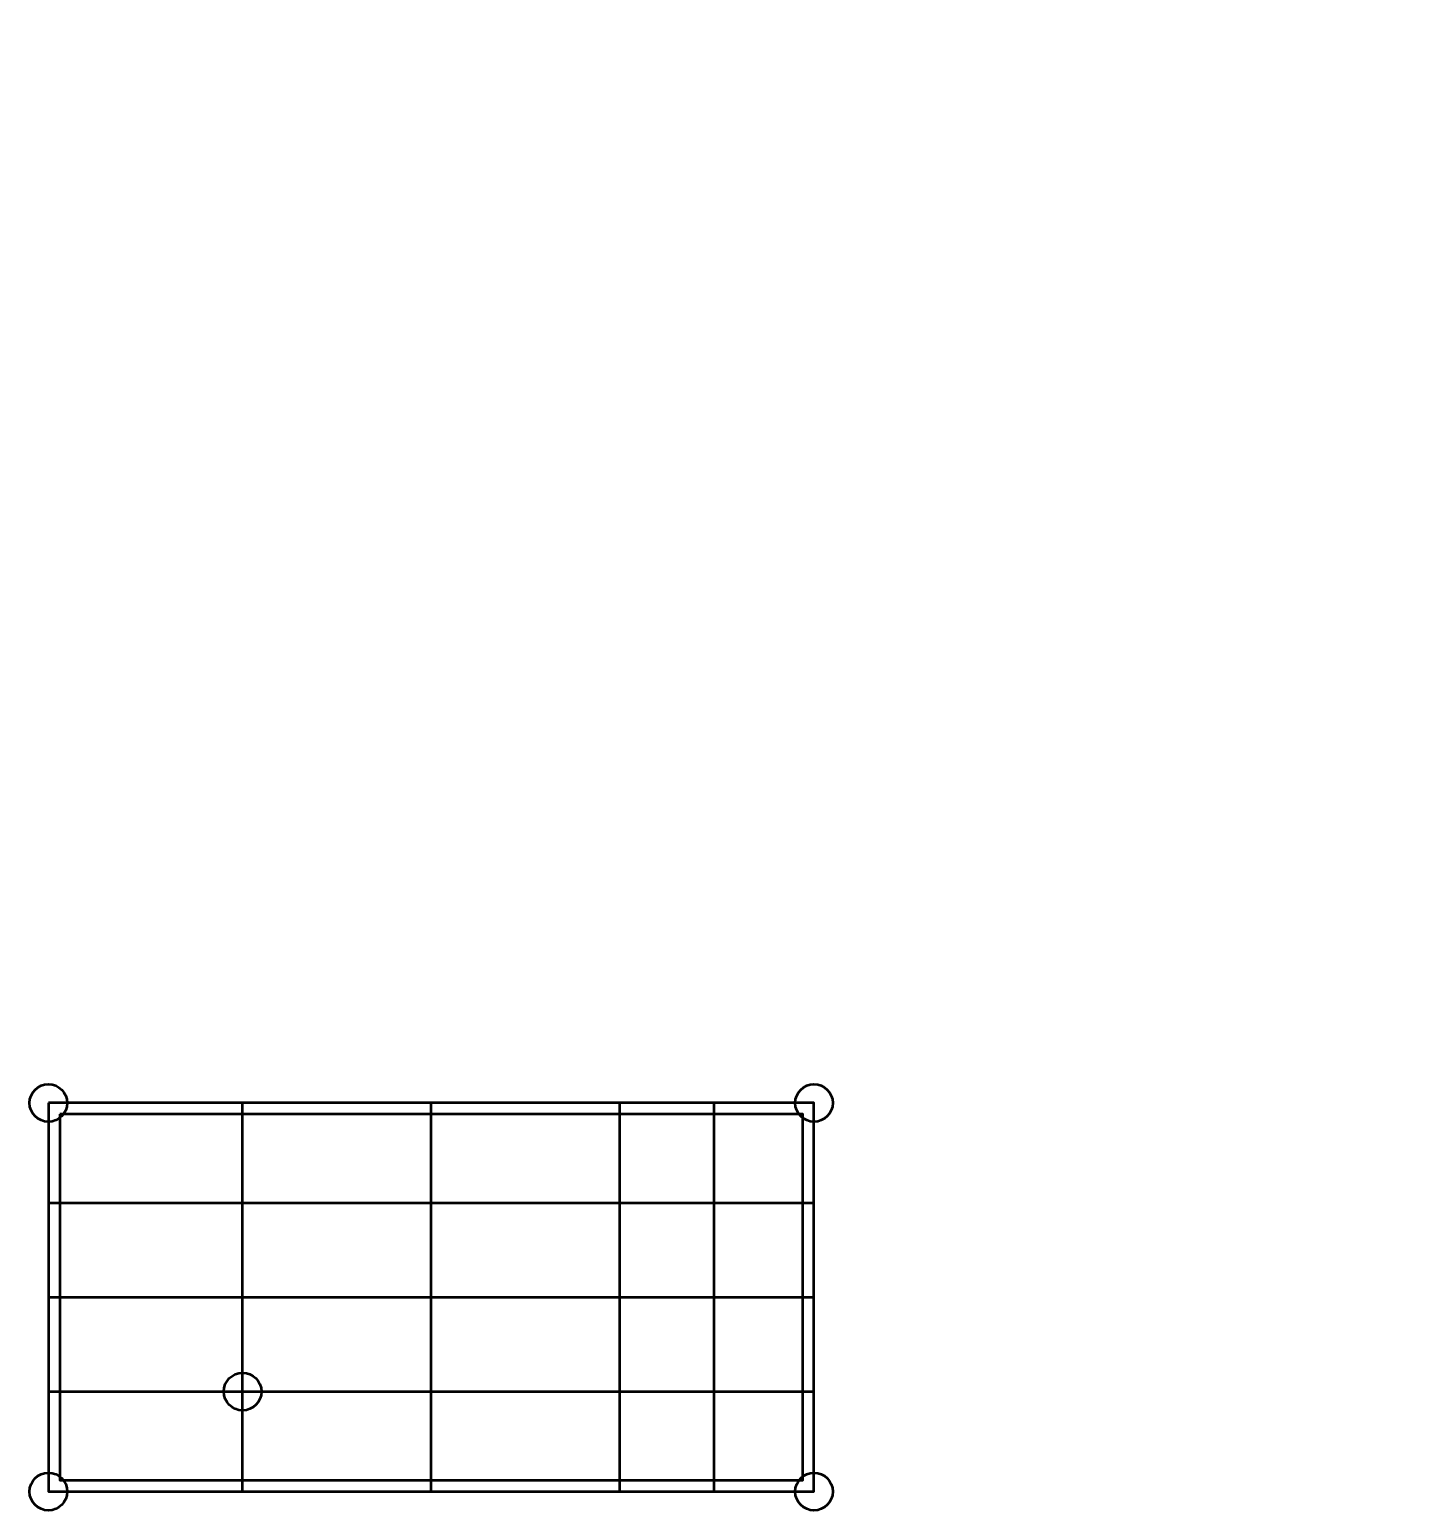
# Model space of a CAD drawing. Header units: inches. Extents: x -120 to 8680, y -120 to 9300.
import ezdxf

# ---------------------------------------------------------------- set-up
doc = ezdxf.new("R2010")
doc.units = ezdxf.units.IN
doc.header["$MEASUREMENT"] = 0
doc.linetypes.add('CONTINOUS', pattern=[0])
doc.layers.add('Grounding', color=30, linetype='CONTINOUS', lineweight=50)
doc.layers.add('Trench', color=30, linetype='Continuous')

msp = doc.modelspace()

# ---------------------------------------------------------------- hatches: boundary and pattern name
at = {"layer": 'Trench', "transparency": 33554559}
h = msp.add_hatch(color=7, dxfattribs=at)
h.paths.add_polyline_path([(8329.3, 9299.9), (8329.3, 9299.9), (8329.3, 9300), (8329.3, 9300)], flags=0)
h.paths.add_polyline_path([(8329.3, 9299.9), (8329.3, 9299.9)], flags=0)
h.paths.add_polyline_path([(8329.4, 9299.9), (8329.4, 9299.9)], flags=0)
h = msp.add_hatch(color=7, dxfattribs=at)
h.paths.add_polyline_path([(8231.1, 6238.9), (8231.5, 6238.8)], flags=0)
h.paths.add_polyline_path([(8232, 6238.4), (8231.9, 6237.9)], flags=0)
h.paths.add_polyline_path([(8231.5, 6237.2), (8231, 6237.2)], flags=0)
h = msp.add_hatch(color=7, dxfattribs=at)
h.paths.add_polyline_path([(8074.8, 6145.6), (8075.2, 6145.4)], flags=0)
h.paths.add_polyline_path([(8075.7, 6144.9), (8075.6, 6144.5)], flags=0)
h.paths.add_polyline_path([(8075.2, 6143.8), (8074.7, 6143.8)], flags=0)
h = msp.add_hatch(color=7, dxfattribs=at)
h.paths.add_polyline_path([(8224, 5945.3), (8224.5, 5945.2)], flags=0)
h.paths.add_polyline_path([(8224.9, 5944.7), (8224.8, 5944.3)], flags=0)
h.paths.add_polyline_path([(8224.4, 5943.6), (8223.9, 5943.5)], flags=0)
h = msp.add_hatch(color=7, dxfattribs=at)
h.paths.add_polyline_path([(8250.3, 5939.3), (8250.7, 5939.2)], flags=0)
h.paths.add_polyline_path([(8251.2, 5938.7), (8251.1, 5938.2)], flags=0)
h.paths.add_polyline_path([(8250.7, 5937.6), (8250.2, 5937.5)], flags=0)
h = msp.add_hatch(color=7, dxfattribs=at)
h.paths.add_polyline_path([(8587, 5945.1), (8587.4, 5945)], flags=0)
h.paths.add_polyline_path([(8587.9, 5944.4), (8587.9, 5944)], flags=0)
h.paths.add_polyline_path([(8587.4, 5943.3), (8587, 5943.2)], flags=0)
h = msp.add_hatch(color=7, dxfattribs=at)
h.paths.add_polyline_path([(8679.1, 5945.3), (8679.5, 5945.2)], flags=0)
h.paths.add_polyline_path([(8680, 5944.7), (8679.9, 5944.3)], flags=0)
h.paths.add_polyline_path([(8679.5, 5943.6), (8679, 5943.5)], flags=0)

# ---------------------------------------------------------------- linework, layer by layer
at = {"layer": 'Grounding'}
msp.add_line((4236, 0), (4236, 2472), dxfattribs=at)
for points in [[(0, 2472), (0, 0), (4872, 0), (4872, 2472)], [(72, 2400), (72, 72), (4800, 72), (4800, 2400)]]:
    msp.add_lwpolyline(points, close=True, dxfattribs=at)
for points in [[(1236, 0), (1236, 2472)], [(2436, 0), (2436, 2472)], [(3636, 0), (3636, 2472)], [(0, 1836), (4872, 1836)], [(0, 1236), (4872, 1236)], [(0, 636), (4872, 636)]]:
    msp.add_lwpolyline(points, dxfattribs=at)
for centre in [(0, 2472), (4872, 2472), (1236, 636), (0, 0), (4872, 0)]:
    msp.add_circle(centre, 119.6, dxfattribs=at)

doc.saveas('drawing.dxf')
